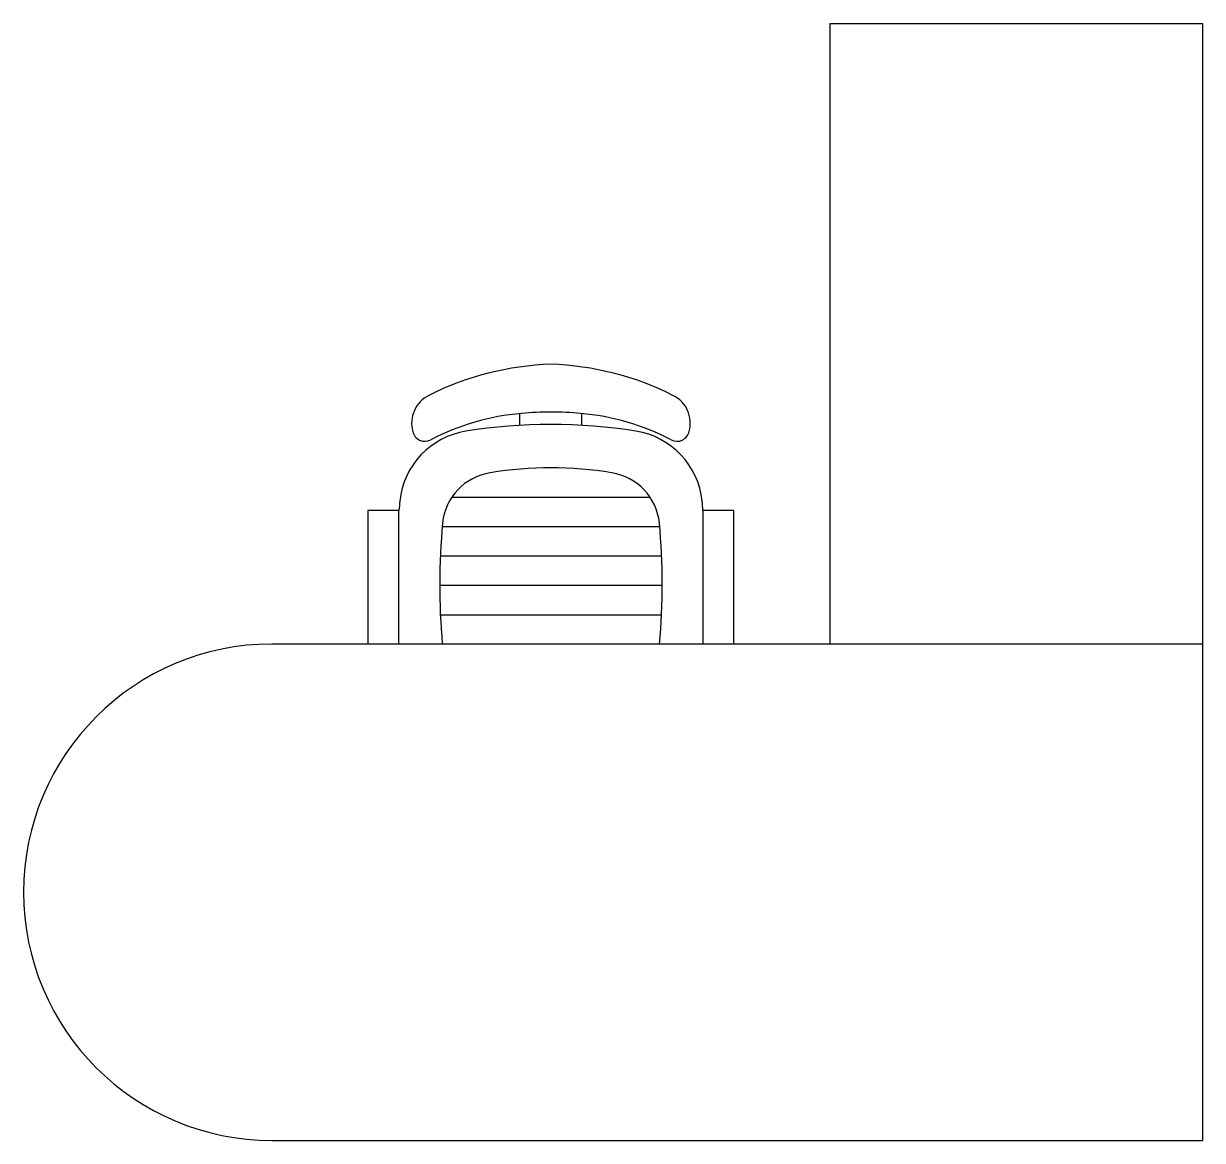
# Model space of a CAD drawing. Header units: millimetres. Extents: x -781.5 to -779.6, y 2714.74 to 2716.54.
import ezdxf

# ---------------------------------------------------------------- set-up
doc = ezdxf.new("R2010")
doc.units = ezdxf.units.MM
doc.header["$LTSCALE"] = 10
doc.layers.add('Móveis_cadeiras', color=2, linetype='Continuous')
doc.layers.add('Móveis_estações', color=2, linetype='Continuous')

msp = doc.modelspace()

# ---------------------------------------------------------------- linework, layer by layer
at = {"layer": 'Móveis_cadeiras'}
for p, q in [((-780.7019, 2715.8913), (-780.7019, 2715.9103)), ((-780.6019, 2715.8913), (-780.6019, 2715.9103))]:
    msp.add_line(p, q, dxfattribs=at)
at = {"layer": 'Móveis_cadeiras', "color": 1}
for p, q in [((-780.8117, 2715.7753), (-780.4922, 2715.7753)), ((-780.8272, 2715.728), (-780.4767, 2715.728)), ((-780.8303, 2715.6807), (-780.4736, 2715.6807)), ((-780.8313, 2715.6334), (-780.4726, 2715.6334)), ((-780.8302, 2715.5861), (-780.4736, 2715.5861))]:
    msp.add_line(p, q, dxfattribs=at)
at = {"layer": 'Móveis_cadeiras'}
for points in [[(-780.4292, 2715.8812, 0.35992), (-780.4553, 2715.9396, 0.10805), (-780.6519, 2715.9897, 0.10805), (-780.8486, 2715.9396, 0.35992), (-780.8746, 2715.8812)], [(-780.7889, 2715.8818, 0.340817), (-780.8955, 2715.7692, 0.002688), (-780.8969, 2715.7539, 0.328643)], [(-780.4069, 2715.7539, 0.002688), (-780.4083, 2715.7692, 0.340817), (-780.515, 2715.8818, 0.07931), (-780.7889, 2715.8818, 0.340817)], [(-780.4768, 2715.5388, 0.045416), (-780.4772, 2715.7338, 0.340817), (-780.554, 2715.8148, 0.079866), (-780.7498, 2715.8148, 0.340817), (-780.8266, 2715.7338, 0.045416), (-780.827, 2715.5388, 0.045416)]]:
    msp.add_lwpolyline(points, format="xyb", dxfattribs=at)
for points in [[(-780.8969, 2715.5388), (-780.8969, 2715.7539), (-780.9469, 2715.7539), (-780.9469, 2715.5388)], [(-780.3569, 2715.5388), (-780.3569, 2715.7539), (-780.4069, 2715.7539), (-780.4069, 2715.5388)]]:
    msp.add_lwpolyline(points, dxfattribs=at)
for centre, radius, start, end in [((-780.6681, 2715.5298), 0.3818, 94.7148, 117.7352), ((-780.6519, 2715.4174), 0.4952, 84.4899, 95.5101), ((-780.6358, 2715.5298), 0.3818, 62.2648, 85.2852), ((-780.8551, 2715.8855), 0.02, 192.3844, 297.7352), ((-780.4488, 2715.8855), 0.02, 242.2648, 347.6156)]:
    msp.add_arc(centre, radius, start, end, dxfattribs=at)
at = {"layer": 'Móveis_estações'}
for p, q in [((-780.2019, 2715.5388), (-780.2019, 2716.5388)), ((-780.2019, 2716.5388), (-779.6019, 2716.5388)), ((-779.6019, 2716.5388), (-779.6019, 2714.7388)), ((-779.6019, 2715.5388), (-781.1019, 2715.5388)), ((-781.1019, 2714.7388), (-779.6019, 2714.7388))]:
    msp.add_line(p, q, dxfattribs=at)
msp.add_arc((-781.1019, 2715.1388), 0.4, 90, 270, dxfattribs=at)

doc.saveas('drawing.dxf')
